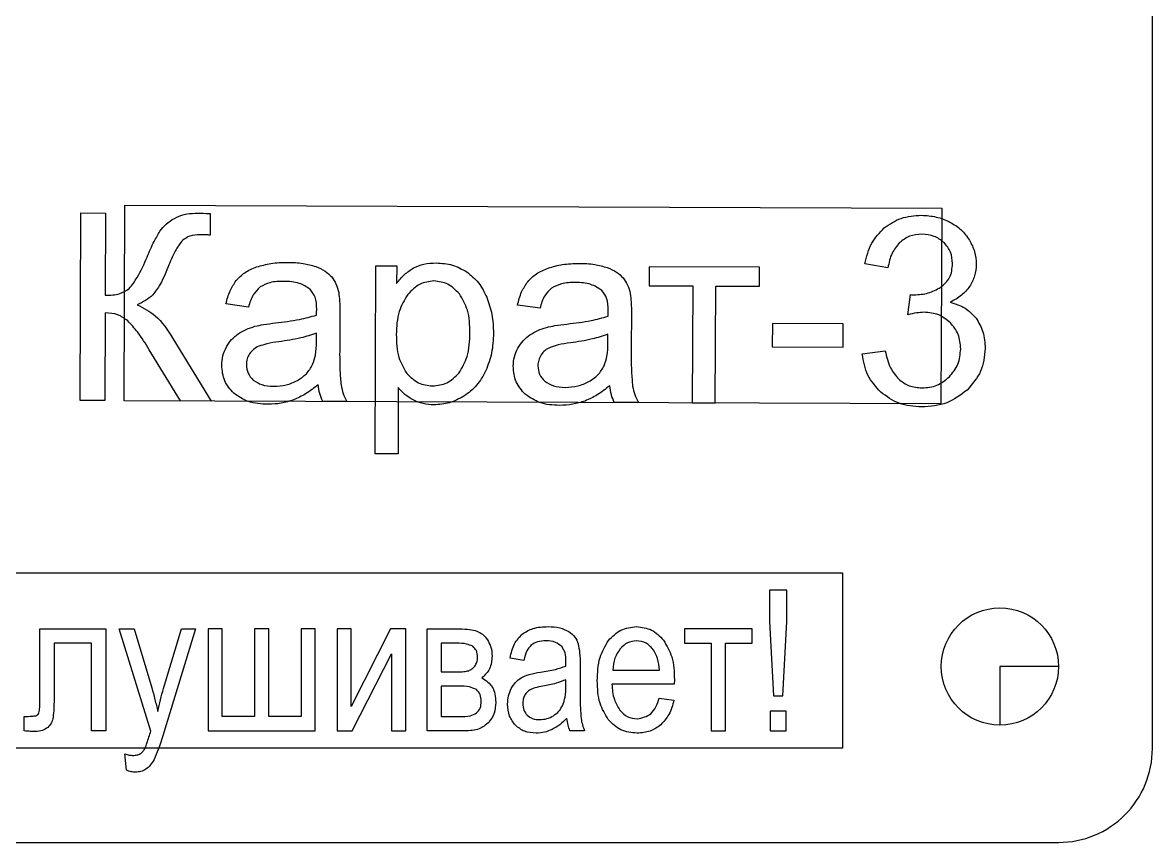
# Model space of a CAD drawing. Header units: millimetres. Extents: x 34 to 177, y 12 to 54.
# Drawn here: x 153.27 to 177.35, y 11.76 to 29.24 of the extents above; entities that cross this region are included whole.
import ezdxf

# ---------------------------------------------------------------- set-up
doc = ezdxf.new("R2010")
doc.units = ezdxf.units.MM
doc.layers.get('0').update_dxf_attribs({"linetype": 'CONTINUOUS'})

msp = doc.modelspace()

# ---------------------------------------------------------------- linework, layer by layer
for p, q in [((154.491, 21.182), (154.506, 25.182)), ((154.506, 25.182), (155.036, 25.18)), ((155.036, 25.18), (155.029, 23.428)), ((157.265, 25.169), (157.263, 24.71)), ((171.714, 24.009), (171.223, 24.099)), ((160.779, 20.048), (160.794, 24.056)), ((160.794, 24.056), (161.242, 24.054)), ((161.242, 24.054), (161.24, 23.678)), ((172.138, 23.009), (172.194, 23.44)), ((158.081, 23.174), (157.601, 23.241)), ((164.297, 23.15), (163.817, 23.218)), ((155.028, 23.052), (155.021, 21.18)), ((160.029, 23.03), (160.027, 22.375)), ((166.245, 23.007), (166.242, 22.352)), ((156.469, 22.506), (157.288, 21.171)), ((159.53, 22.437), (159.531, 22.617)), ((165.746, 22.414), (165.746, 22.594)), ((156.631, 21.174), (155.966, 22.262)), ((171.166, 22.175), (171.658, 22.239)), ((161.276, 21.456), (161.27, 20.046)), ((155.021, 21.18), (154.491, 21.182)), ((157.288, 21.171), (156.631, 21.174)), ((160.178, 21.16), (159.665, 21.162)), ((166.393, 21.137), (165.88, 21.139)), ((161.27, 20.046), (160.779, 20.048)), ((153.635, 16.31), (155.039, 16.31)), ((153.635, 14.878), (153.635, 16.31)), ((155.039, 16.31), (155.039, 14.137)), ((155.999, 14.134), (155.321, 16.31)), ((155.321, 16.31), (155.647, 16.31)), ((155.647, 16.31), (156.019, 15.053)), ((156.271, 15.044), (156.651, 16.31)), ((156.954, 16.31), (156.278, 14.1)), ((156.651, 16.31), (156.954, 16.31)), ((161.89, 16.31), (162.586, 16.31)), ((161.89, 14.137), (161.89, 16.31)), ((154.738, 16.006), (153.936, 16.006)), ((153.936, 16.006), (153.936, 14.923)), ((154.738, 14.137), (154.738, 16.006)), ((162.524, 16.006), (162.191, 16.006)), ((162.191, 16.006), (162.191, 15.396)), ((163.955, 15.641), (163.658, 15.69)), ((164.847, 15.519), (164.849, 15.613)), ((165.152, 15.539), (165.152, 15.048)), ((165.848, 15.433), (166.842, 15.433)), ((175.352, 15.51), (174.102, 15.51)), ((174.102, 15.51), (174.102, 14.26)), ((162.191, 15.396), (162.513, 15.396)), ((164.847, 15.093), (164.847, 15.228)), ((167.162, 15.228), (167.16, 15.13)), ((162.56, 15.093), (162.191, 15.093)), ((162.191, 15.093), (162.191, 14.44)), ((167.16, 15.13), (165.829, 15.13)), ((166.84, 14.837), (167.151, 14.79)), ((153.302, 14.137), (153.302, 14.446)), ((162.191, 14.44), (162.591, 14.44)), ((155.039, 14.137), (154.738, 14.137)), ((162.694, 14.137), (161.89, 14.137)), ((165.248, 14.137), (164.933, 14.137)), ((155.479, 13.3), (155.446, 13.646))]:
    msp.add_line(p, q)
msp.add_lwpolyline([(175.352, 53.76), (36.352, 53.76, 0.414214), (34.352, 51.76), (34.352, 13.759, 0.414214), (36.352, 11.759), (175.352, 11.759, 0.414214), (177.352, 13.759), (177.352, 51.76, 0.414214)], format="xyb", close=True)
for points in [[(172.845, 21.113), (155.428, 21.178), (155.443, 25.35), (172.861, 25.285)], [(168.977, 24.025), (166.622, 24.034), (166.621, 23.627), (167.554, 23.624), (167.544, 21.133), (168.033, 21.131), (168.042, 23.622), (168.975, 23.619)], [(169.251, 22.821), (169.249, 22.327), (170.758, 22.321), (170.76, 22.815)], [(170.743, 13.769), (105.387, 13.769), (105.387, 17.505), (170.743, 17.505)], [(169.186, 16.472), (169.278, 14.882), (169.474, 14.882), (169.56, 16.472), (169.56, 17.137), (169.186, 17.137)], [(157.523, 16.31), (157.222, 16.31), (157.222, 14.137), (159.504, 14.137), (159.504, 16.31), (159.203, 16.31), (159.203, 14.44), (158.514, 14.44), (158.514, 16.31), (158.213, 16.31), (158.213, 14.44), (157.523, 14.44)], [(160.269, 16.31), (159.969, 16.31), (159.969, 14.137), (160.294, 14.137), (161.133, 15.782), (161.133, 14.137), (161.434, 14.137), (161.434, 16.31), (161.108, 16.31), (160.269, 14.657)], [(168.821, 16.31), (167.374, 16.31), (167.374, 16.006), (167.947, 16.006), (167.947, 14.137), (168.248, 14.137), (168.248, 16.006), (168.821, 16.006)], [(169.202, 14.557), (169.202, 14.137), (169.546, 14.137), (169.546, 14.557)]]:
    msp.add_lwpolyline(points, close=True)
msp.add_circle((174.102, 15.51), 1.25)
for points, knots in [([(156.195, 24.795), (156.236, 24.847), (156.322, 24.957), (156.441, 25.029), (156.503, 25.066)], [0, 0, 0, 0, 0.01984435, 0.04137013, 0.04137013, 0.04137013, 0.04137013]), ([(156.503, 25.066), (156.572, 25.098), (156.711, 25.163), (156.865, 25.171), (156.943, 25.175)], [0, 0, 0, 0, 0.02252174, 0.04567486, 0.04567486, 0.04567486, 0.04567486]), ([(156.943, 25.175), (157.021, 25.176), (157.128, 25.176), (157.235, 25.17), (157.265, 25.169)], [0, 0, 0, 0, 0.02332919, 0.0322063, 0.0322063, 0.0322063, 0.0322063]), ([(171.635, 24.862), (171.751, 24.941), (171.99, 25.104), (172.28, 25.122), (172.43, 25.131)], [0, 0, 0, 0, 0.04119547, 0.08530877, 0.08530877, 0.08530877, 0.08530877]), ([(172.43, 25.131), (172.536, 25.125), (172.746, 25.113), (172.938, 25.03), (173.032, 24.988)], [0, 0, 0, 0, 0.03164183, 0.06236015, 0.06236015, 0.06236015, 0.06236015]), ([(171.223, 24.099), (171.26, 24.251), (171.331, 24.542), (171.537, 24.759), (171.635, 24.862)], [0, 0, 0, 0, 0.04623715, 0.08814095, 0.08814095, 0.08814095, 0.08814095]), ([(173.032, 24.988), (173.118, 24.938), (173.285, 24.839), (173.398, 24.681), (173.452, 24.603)], [0, 0, 0, 0, 0.02944902, 0.05755937, 0.05755937, 0.05755937, 0.05755937]), ([(155.919, 24.241), (155.967, 24.353), (156.049, 24.544), (156.153, 24.722), (156.195, 24.795)], [0, 0, 0, 0, 0.03680196, 0.06197854, 0.06197854, 0.06197854, 0.06197854]), ([(156.673, 24.595), (156.626, 24.533), (156.505, 24.373), (156.43, 24.186), (156.385, 24.072)], [0, 0, 0, 0, 0.02346492, 0.05993964, 0.05993964, 0.05993964, 0.05993964]), ([(157.05, 24.717), (156.974, 24.714), (156.836, 24.71), (156.724, 24.631), (156.673, 24.595)], [0, 0, 0, 0, 0.02231309, 0.04038744, 0.04038744, 0.04038744, 0.04038744]), ([(157.157, 24.713), (157.133, 24.714), (157.098, 24.716), (157.062, 24.716), (157.05, 24.717)], [0, 0, 0, 0, 0.00702891, 0.01064484, 0.01064484, 0.01064484, 0.01064484]), ([(157.263, 24.71), (157.25, 24.711), (157.214, 24.711), (157.179, 24.713), (157.157, 24.713)], [0, 0, 0, 0, 0.00402514, 0.01064493, 0.01064493, 0.01064493, 0.01064493]), ([(172.439, 24.727), (172.349, 24.721), (172.171, 24.708), (172.03, 24.601), (171.961, 24.549)], [0, 0, 0, 0, 0.02664502, 0.05202429, 0.05202429, 0.05202429, 0.05202429]), ([(172.911, 24.548), (172.844, 24.6), (172.705, 24.708), (172.53, 24.72), (172.439, 24.727)], [0, 0, 0, 0, 0.02480869, 0.05144227, 0.05144227, 0.05144227, 0.05144227]), ([(173.452, 24.603), (173.495, 24.521), (173.578, 24.359), (173.591, 24.177), (173.597, 24.087)], [0, 0, 0, 0, 0.02732336, 0.05410795, 0.05410795, 0.05410795, 0.05410795]), ([(171.961, 24.549), (171.902, 24.477), (171.773, 24.319), (171.735, 24.119), (171.714, 24.009)], [0, 0, 0, 0, 0.02743815, 0.06017634, 0.06017634, 0.06017634, 0.06017634]), ([(173.092, 24.1), (173.085, 24.186), (173.072, 24.354), (172.964, 24.484), (172.911, 24.548)], [0, 0, 0, 0, 0.02511242, 0.04940584, 0.04940584, 0.04940584, 0.04940584]), ([(155.54, 23.567), (155.599, 23.645), (155.755, 23.852), (155.856, 24.091), (155.919, 24.241)], [0, 0, 0, 0, 0.02920962, 0.07756844, 0.07756844, 0.07756844, 0.07756844]), ([(158.254, 24.029), (158.355, 24.058), (158.57, 24.12), (158.794, 24.126), (158.912, 24.128)], [0, 0, 0, 0, 0.03157433, 0.06679694, 0.06679694, 0.06679694, 0.06679694]), ([(158.912, 24.128), (159.025, 24.126), (159.23, 24.122), (159.426, 24.065), (159.514, 24.039)], [0, 0, 0, 0, 0.03369968, 0.06116305, 0.06116305, 0.06116305, 0.06116305]), ([(161.599, 24.008), (161.671, 24.04), (161.825, 24.107), (161.993, 24.113), (162.082, 24.116)], [0, 0, 0, 0, 0.02353998, 0.04994681, 0.04994681, 0.04994681, 0.04994681]), ([(162.082, 24.116), (162.201, 24.109), (162.434, 24.094), (162.637, 23.979), (162.736, 23.923)], [0, 0, 0, 0, 0.03524982, 0.06900001, 0.06900001, 0.06900001, 0.06900001]), ([(164.469, 24.005), (164.571, 24.035), (164.786, 24.097), (165.009, 24.102), (165.127, 24.105)], [0, 0, 0, 0, 0.03157424, 0.06679691, 0.06679691, 0.06679691, 0.06679691]), ([(165.127, 24.105), (165.24, 24.103), (165.445, 24.099), (165.642, 24.041), (165.73, 24.016)], [0, 0, 0, 0, 0.03369959, 0.06116301, 0.06116301, 0.06116301, 0.06116301]), ([(172.839, 23.596), (172.912, 23.66), (173.065, 23.792), (173.083, 23.995), (173.092, 24.1)], [0, 0, 0, 0, 0.02805871, 0.05838763, 0.05838763, 0.05838763, 0.05838763]), ([(173.597, 24.087), (173.591, 24.003), (173.579, 23.835), (173.496, 23.688), (173.456, 23.615)], [0, 0, 0, 0, 0.02500445, 0.04975451, 0.04975451, 0.04975451, 0.04975451]), ([(156.385, 24.072), (156.33, 23.931), (156.241, 23.703), (156.096, 23.507), (156.041, 23.434)], [0, 0, 0, 0, 0.04536903, 0.07277507, 0.07277507, 0.07277507, 0.07277507]), ([(157.819, 23.738), (157.877, 23.798), (158.001, 23.926), (158.166, 23.993), (158.254, 24.029)], [0, 0, 0, 0, 0.02486512, 0.05280848, 0.05280848, 0.05280848, 0.05280848]), ([(159.514, 24.039), (159.584, 24.01), (159.712, 23.958), (159.81, 23.861), (159.855, 23.818)], [0, 0, 0, 0, 0.0224072, 0.04090423, 0.04090423, 0.04090423, 0.04090423]), ([(161.24, 23.678), (161.293, 23.746), (161.395, 23.875), (161.533, 23.965), (161.599, 24.008)], [0, 0, 0, 0, 0.0256485, 0.04905408, 0.04905408, 0.04905408, 0.04905408]), ([(162.736, 23.923), (162.825, 23.851), (163.008, 23.703), (163.11, 23.491), (163.163, 23.383)], [0, 0, 0, 0, 0.03391016, 0.0696113, 0.0696113, 0.0696113, 0.0696113]), ([(164.034, 23.715), (164.093, 23.775), (164.216, 23.903), (164.382, 23.97), (164.469, 24.005)], [0, 0, 0, 0, 0.02486517, 0.05280856, 0.05280856, 0.05280856, 0.05280856]), ([(165.73, 24.016), (165.8, 23.987), (165.927, 23.934), (166.026, 23.838), (166.07, 23.795)], [0, 0, 0, 0, 0.02240707, 0.04090416, 0.04090416, 0.04090416, 0.04090416]), ([(157.601, 23.241), (157.625, 23.336), (157.67, 23.514), (157.771, 23.667), (157.819, 23.738)], [0, 0, 0, 0, 0.02918052, 0.05461973, 0.05461973, 0.05461973, 0.05461973]), ([(158.839, 23.722), (158.737, 23.721), (158.556, 23.719), (158.396, 23.638), (158.327, 23.603)], [0, 0, 0, 0, 0.03026855, 0.05319806, 0.05319806, 0.05319806, 0.05319806]), ([(159.398, 23.554), (159.322, 23.602), (159.153, 23.711), (158.951, 23.718), (158.839, 23.722)], [0, 0, 0, 0, 0.02651874, 0.05932124, 0.05932124, 0.05932124, 0.05932124]), ([(159.855, 23.818), (159.888, 23.769), (159.959, 23.667), (159.99, 23.546), (160.006, 23.483)], [0, 0, 0, 0, 0.01761373, 0.03701717, 0.03701717, 0.03701717, 0.03701717]), ([(162.034, 23.732), (161.931, 23.718), (161.711, 23.687), (161.559, 23.526), (161.478, 23.441)], [0, 0, 0, 0, 0.03046592, 0.06448945, 0.06448945, 0.06448945, 0.06448945]), ([(162.578, 23.454), (162.5, 23.535), (162.351, 23.691), (162.137, 23.719), (162.034, 23.732)], [0, 0, 0, 0, 0.03243744, 0.06266678, 0.06266678, 0.06266678, 0.06266678]), ([(163.817, 23.218), (163.841, 23.313), (163.885, 23.491), (163.987, 23.644), (164.034, 23.715)], [0, 0, 0, 0, 0.02918053, 0.05461971, 0.05461971, 0.05461971, 0.05461971]), ([(165.055, 23.699), (164.952, 23.698), (164.772, 23.695), (164.612, 23.614), (164.543, 23.579)], [0, 0, 0, 0, 0.03026855, 0.05319806, 0.05319806, 0.05319806, 0.05319806]), ([(165.613, 23.53), (165.538, 23.579), (165.369, 23.688), (165.167, 23.695), (165.055, 23.699)], [0, 0, 0, 0, 0.02651882, 0.05932126, 0.05932126, 0.05932126, 0.05932126]), ([(166.07, 23.795), (166.104, 23.746), (166.175, 23.644), (166.206, 23.523), (166.222, 23.46)], [0, 0, 0, 0, 0.01761376, 0.03701718, 0.03701718, 0.03701718, 0.03701718]), ([(173.456, 23.615), (173.402, 23.548), (173.288, 23.405), (173.127, 23.322), (173.042, 23.279)], [0, 0, 0, 0, 0.02574151, 0.05385455, 0.05385455, 0.05385455, 0.05385455]), ([(155.029, 23.428), (155.135, 23.429), (155.319, 23.43), (155.474, 23.526), (155.54, 23.567)], [0, 0, 0, 0, 0.03109945, 0.05381496, 0.05381496, 0.05381496, 0.05381496]), ([(156.041, 23.434), (155.992, 23.392), (155.891, 23.306), (155.77, 23.251), (155.708, 23.224)], [0, 0, 0, 0, 0.01936886, 0.03961052, 0.03961052, 0.03961052, 0.03961052]), ([(158.327, 23.603), (158.274, 23.55), (158.155, 23.429), (158.108, 23.265), (158.081, 23.174)], [0, 0, 0, 0, 0.02211111, 0.0501389, 0.0501389, 0.0501389, 0.0501389]), ([(159.536, 23.13), (159.534, 23.219), (159.531, 23.375), (159.438, 23.5), (159.398, 23.554)], [0, 0, 0, 0, 0.02581529, 0.04551852, 0.04551852, 0.04551852, 0.04551852]), ([(160.006, 23.483), (160.013, 23.424), (160.031, 23.274), (160.03, 23.123), (160.029, 23.03)], [0, 0, 0, 0, 0.01769503, 0.04539624, 0.04539624, 0.04539624, 0.04539624]), ([(161.478, 23.441), (161.407, 23.324), (161.25, 23.064), (161.239, 22.758), (161.233, 22.589)], [0, 0, 0, 0, 0.04028291, 0.08993504, 0.08993504, 0.08993504, 0.08993504]), ([(162.802, 22.624), (162.799, 22.79), (162.793, 23.087), (162.643, 23.342), (162.578, 23.454)], [0, 0, 0, 0, 0.04876488, 0.08727861, 0.08727861, 0.08727861, 0.08727861]), ([(163.163, 23.383), (163.204, 23.262), (163.29, 23.015), (163.3, 22.753), (163.304, 22.619)], [0, 0, 0, 0, 0.03803873, 0.07800478, 0.07800478, 0.07800478, 0.07800478]), ([(164.543, 23.579), (164.49, 23.526), (164.37, 23.406), (164.323, 23.242), (164.297, 23.15)], [0, 0, 0, 0, 0.02211109, 0.05013892, 0.05013892, 0.05013892, 0.05013892]), ([(165.751, 23.107), (165.749, 23.196), (165.747, 23.352), (165.654, 23.476), (165.613, 23.53)], [0, 0, 0, 0, 0.02581528, 0.04551849, 0.04551849, 0.04551849, 0.04551849]), ([(166.222, 23.46), (166.229, 23.401), (166.246, 23.251), (166.245, 23.099), (166.245, 23.007)], [0, 0, 0, 0, 0.01769504, 0.04539625, 0.04539625, 0.04539625, 0.04539625]), ([(172.194, 23.44), (172.209, 23.438), (172.235, 23.436), (172.262, 23.435), (172.273, 23.434)], [0, 0, 0, 0, 0.004452604, 0.007934163, 0.007934163, 0.007934163, 0.007934163]), ([(172.273, 23.434), (172.375, 23.44), (172.575, 23.453), (172.752, 23.549), (172.839, 23.596)], [0, 0, 0, 0, 0.03008865, 0.05945044, 0.05945044, 0.05945044, 0.05945044]), ([(155.708, 23.224), (155.843, 23.154), (156.164, 22.99), (156.357, 22.683), (156.469, 22.506)], [0, 0, 0, 0, 0.044922, 0.1063287, 0.1063287, 0.1063287, 0.1063287]), ([(159.532, 23.002), (159.533, 23.029), (159.535, 23.072), (159.535, 23.115), (159.536, 23.13)], [0, 0, 0, 0, 0.00825629, 0.01282704, 0.01282704, 0.01282704, 0.01282704]), ([(173.042, 23.279), (173.153, 23.245), (173.367, 23.18), (173.519, 23.016), (173.592, 22.937)], [0, 0, 0, 0, 0.03393434, 0.06578311, 0.06578311, 0.06578311, 0.06578311]), ([(155.507, 22.882), (155.439, 22.931), (155.296, 23.034), (155.12, 23.046), (155.028, 23.052)], [0, 0, 0, 0, 0.02472508, 0.05179159, 0.05179159, 0.05179159, 0.05179159]), ([(158.656, 22.836), (158.829, 22.856), (159.125, 22.891), (159.413, 22.969), (159.532, 23.002)], [0, 0, 0, 0, 0.05221936, 0.08931138, 0.08931138, 0.08931138, 0.08931138]), ([(164.871, 22.813), (165.045, 22.833), (165.341, 22.868), (165.628, 22.946), (165.748, 22.979)], [0, 0, 0, 0, 0.05221942, 0.08931146, 0.08931146, 0.08931146, 0.08931146]), ([(165.748, 22.979), (165.749, 23.006), (165.75, 23.049), (165.751, 23.092), (165.751, 23.107)], [0, 0, 0, 0, 0.00825629, 0.01282704, 0.01282704, 0.01282704, 0.01282704]), ([(172.485, 23.063), (172.433, 23.06), (172.315, 23.053), (172.201, 23.025), (172.138, 23.009)], [0, 0, 0, 0, 0.01568017, 0.03514668, 0.03514668, 0.03514668, 0.03514668]), ([(173.046, 22.841), (172.966, 22.905), (172.803, 23.037), (172.593, 23.054), (172.485, 23.063)], [0, 0, 0, 0, 0.03002502, 0.06161103, 0.06161103, 0.06161103, 0.06161103]), ([(173.592, 22.937), (173.649, 22.843), (173.769, 22.644), (173.78, 22.412), (173.786, 22.291)], [0, 0, 0, 0, 0.03255015, 0.068393, 0.068393, 0.068393, 0.068393]), ([(155.966, 22.262), (155.887, 22.393), (155.753, 22.613), (155.579, 22.804), (155.507, 22.882)], [0, 0, 0, 0, 0.04562277, 0.07726463, 0.07726463, 0.07726463, 0.07726463]), ([(157.865, 22.604), (157.92, 22.638), (158.031, 22.705), (158.156, 22.744), (158.219, 22.764)], [0, 0, 0, 0, 0.01911777, 0.03895861, 0.03895861, 0.03895861, 0.03895861]), ([(158.219, 22.764), (158.279, 22.777), (158.424, 22.808), (158.57, 22.826), (158.656, 22.836)], [0, 0, 0, 0, 0.01852841, 0.04429489, 0.04429489, 0.04429489, 0.04429489]), ([(164.081, 22.581), (164.135, 22.614), (164.247, 22.682), (164.371, 22.721), (164.435, 22.741)], [0, 0, 0, 0, 0.01911777, 0.03895858, 0.03895858, 0.03895858, 0.03895858]), ([(164.435, 22.741), (164.495, 22.754), (164.639, 22.785), (164.786, 22.803), (164.871, 22.813)], [0, 0, 0, 0, 0.01852841, 0.04429492, 0.04429492, 0.04429492, 0.04429492]), ([(173.265, 22.282), (173.257, 22.389), (173.242, 22.598), (173.11, 22.761), (173.046, 22.841)], [0, 0, 0, 0, 0.03135695, 0.06129599, 0.06129599, 0.06129599, 0.06129599]), ([(157.61, 22.323), (157.645, 22.378), (157.713, 22.487), (157.815, 22.566), (157.865, 22.604)], [0, 0, 0, 0, 0.01940796, 0.03823843, 0.03823843, 0.03823843, 0.03823843]), ([(158.728, 22.435), (158.641, 22.423), (158.495, 22.402), (158.356, 22.356), (158.299, 22.338)], [0, 0, 0, 0, 0.0262655, 0.04402404, 0.04402404, 0.04402404, 0.04402404]), ([(159.531, 22.617), (159.42, 22.581), (159.158, 22.496), (158.885, 22.457), (158.728, 22.435)], [0, 0, 0, 0, 0.03491561, 0.08246792, 0.08246792, 0.08246792, 0.08246792]), ([(159.449, 21.946), (159.472, 22.014), (159.527, 22.173), (159.529, 22.341), (159.53, 22.437)], [0, 0, 0, 0, 0.02143805, 0.05001954, 0.05001954, 0.05001954, 0.05001954]), ([(161.233, 22.589), (161.236, 22.422), (161.242, 22.126), (161.391, 21.872), (161.457, 21.761)], [0, 0, 0, 0, 0.04896418, 0.08700477, 0.08700477, 0.08700477, 0.08700477]), ([(162.566, 21.767), (162.634, 21.881), (162.79, 22.144), (162.798, 22.451), (162.802, 22.624)], [0, 0, 0, 0, 0.03939835, 0.09024554, 0.09024554, 0.09024554, 0.09024554]), ([(163.304, 22.619), (163.298, 22.477), (163.286, 22.202), (163.189, 21.944), (163.142, 21.819)], [0, 0, 0, 0, 0.04244581, 0.08211911, 0.08211911, 0.08211911, 0.08211911]), ([(163.826, 22.3), (163.86, 22.355), (163.929, 22.464), (164.03, 22.542), (164.081, 22.581)], [0, 0, 0, 0, 0.01940793, 0.03823842, 0.03823842, 0.03823842, 0.03823842]), ([(164.944, 22.411), (164.857, 22.399), (164.711, 22.379), (164.571, 22.333), (164.515, 22.315)], [0, 0, 0, 0, 0.0262655, 0.04402398, 0.04402398, 0.04402398, 0.04402398]), ([(165.746, 22.594), (165.636, 22.558), (165.374, 22.473), (165.101, 22.434), (164.944, 22.411)], [0, 0, 0, 0, 0.03491572, 0.08246798, 0.08246798, 0.08246798, 0.08246798]), ([(165.665, 21.923), (165.688, 21.991), (165.742, 22.15), (165.744, 22.318), (165.746, 22.414)], [0, 0, 0, 0, 0.02143808, 0.05001957, 0.05001957, 0.05001957, 0.05001957]), ([(157.512, 21.934), (157.516, 22.003), (157.524, 22.139), (157.582, 22.262), (157.61, 22.323)], [0, 0, 0, 0, 0.020505, 0.04039867, 0.04039867, 0.04039867, 0.04039867]), ([(158.105, 22.179), (158.085, 22.143), (158.045, 22.071), (158.039, 21.988), (158.036, 21.946)], [0, 0, 0, 0, 0.01220821, 0.02457062, 0.02457062, 0.02457062, 0.02457062]), ([(158.299, 22.338), (158.26, 22.318), (158.183, 22.28), (158.131, 22.212), (158.105, 22.179)], [0, 0, 0, 0, 0.01299115, 0.02538285, 0.02538285, 0.02538285, 0.02538285]), ([(160.027, 22.375), (160.025, 22.189), (160.022, 21.899), (160.046, 21.611), (160.055, 21.509)], [0, 0, 0, 0, 0.0559059, 0.08672577, 0.08672577, 0.08672577, 0.08672577]), ([(163.727, 21.911), (163.731, 21.98), (163.739, 22.116), (163.797, 22.239), (163.826, 22.3)], [0, 0, 0, 0, 0.02050501, 0.04039866, 0.04039866, 0.04039866, 0.04039866]), ([(164.515, 22.315), (164.476, 22.295), (164.399, 22.257), (164.346, 22.189), (164.32, 22.156)], [0, 0, 0, 0, 0.01299117, 0.02538288, 0.02538288, 0.02538288, 0.02538288]), ([(166.242, 22.352), (166.24, 22.165), (166.237, 21.876), (166.262, 21.588), (166.27, 21.486)], [0, 0, 0, 0, 0.0559059, 0.08672577, 0.08672577, 0.08672577, 0.08672577]), ([(171.56, 21.361), (171.457, 21.475), (171.247, 21.708), (171.194, 22.017), (171.166, 22.175)], [0, 0, 0, 0, 0.04520535, 0.09216025, 0.09216025, 0.09216025, 0.09216025]), ([(171.658, 22.239), (171.686, 22.114), (171.735, 21.891), (171.88, 21.714), (171.943, 21.636)], [0, 0, 0, 0, 0.0376877, 0.0675109, 0.0675109, 0.0675109, 0.0675109]), ([(173.024, 21.688), (173.094, 21.773), (173.236, 21.946), (173.255, 22.169), (173.265, 22.282)], [0, 0, 0, 0, 0.03229446, 0.06544197, 0.06544197, 0.06544197, 0.06544197]), ([(173.786, 22.291), (173.77, 22.123), (173.736, 21.786), (173.513, 21.532), (173.401, 21.404)], [0, 0, 0, 0, 0.04933019, 0.09887061, 0.09887061, 0.09887061, 0.09887061]), ([(157.766, 21.337), (157.692, 21.421), (157.541, 21.592), (157.522, 21.819), (157.512, 21.934)], [0, 0, 0, 0, 0.03280136, 0.06646674, 0.06646674, 0.06646674, 0.06646674]), ([(158.036, 21.946), (158.042, 21.883), (158.054, 21.757), (158.14, 21.665), (158.183, 21.618)], [0, 0, 0, 0, 0.0183879, 0.03686694, 0.03686694, 0.03686694, 0.03686694]), ([(159.123, 21.608), (159.192, 21.652), (159.327, 21.739), (159.409, 21.878), (159.449, 21.946)], [0, 0, 0, 0, 0.02415554, 0.04757066, 0.04757066, 0.04757066, 0.04757066]), ([(164.32, 22.156), (164.3, 22.12), (164.26, 22.047), (164.254, 21.964), (164.251, 21.923)], [0, 0, 0, 0, 0.01220822, 0.02457063, 0.02457063, 0.02457063, 0.02457063]), ([(164.251, 21.923), (164.257, 21.86), (164.269, 21.734), (164.356, 21.641), (164.399, 21.595)], [0, 0, 0, 0, 0.01838789, 0.03686696, 0.03686696, 0.03686696, 0.03686696]), ([(165.339, 21.584), (165.407, 21.629), (165.543, 21.716), (165.624, 21.855), (165.665, 21.923)], [0, 0, 0, 0, 0.02415554, 0.04757063, 0.04757063, 0.04757063, 0.04757063]), ([(161.457, 21.761), (161.535, 21.683), (161.686, 21.53), (161.9, 21.505), (162.004, 21.492)], [0, 0, 0, 0, 0.03207637, 0.06262573, 0.06262573, 0.06262573, 0.06262573]), ([(162.004, 21.492), (162.111, 21.504), (162.33, 21.53), (162.486, 21.686), (162.566, 21.767)], [0, 0, 0, 0, 0.03116763, 0.06419785, 0.06419785, 0.06419785, 0.06419785]), ([(163.142, 21.819), (163.083, 21.708), (162.969, 21.492), (162.772, 21.346), (162.676, 21.275)], [0, 0, 0, 0, 0.03704216, 0.07244519, 0.07244519, 0.07244519, 0.07244519]), ([(163.982, 21.314), (163.907, 21.398), (163.756, 21.569), (163.737, 21.796), (163.727, 21.911)], [0, 0, 0, 0, 0.03280135, 0.06646672, 0.06646672, 0.06646672, 0.06646672]), ([(172.438, 21.45), (172.549, 21.459), (172.769, 21.478), (172.939, 21.618), (173.024, 21.688)], [0, 0, 0, 0, 0.03251673, 0.06461338, 0.06461338, 0.06461338, 0.06461338]), ([(158.183, 21.618), (158.243, 21.58), (158.374, 21.495), (158.531, 21.489), (158.618, 21.486)], [0, 0, 0, 0, 0.02078288, 0.04619931, 0.04619931, 0.04619931, 0.04619931]), ([(158.618, 21.486), (158.709, 21.49), (158.885, 21.498), (159.046, 21.572), (159.123, 21.608)], [0, 0, 0, 0, 0.02698674, 0.05242208, 0.05242208, 0.05242208, 0.05242208]), ([(159.568, 21.52), (159.481, 21.45), (159.319, 21.32), (159.129, 21.234), (159.041, 21.195)], [0, 0, 0, 0, 0.03328874, 0.06211673, 0.06211673, 0.06211673, 0.06211673]), ([(159.665, 21.162), (159.641, 21.217), (159.593, 21.332), (159.576, 21.455), (159.568, 21.52)], [0, 0, 0, 0, 0.01772389, 0.03721716, 0.03721716, 0.03721716, 0.03721716]), ([(160.055, 21.509), (160.068, 21.449), (160.094, 21.327), (160.149, 21.216), (160.178, 21.16)], [0, 0, 0, 0, 0.01837353, 0.03707087, 0.03707087, 0.03707087, 0.03707087]), ([(161.595, 21.193), (161.534, 21.23), (161.413, 21.301), (161.321, 21.405), (161.276, 21.456)], [0, 0, 0, 0, 0.02129335, 0.04162424, 0.04162424, 0.04162424, 0.04162424]), ([(164.399, 21.595), (164.458, 21.557), (164.59, 21.471), (164.747, 21.465), (164.834, 21.462)], [0, 0, 0, 0, 0.02078295, 0.04619927, 0.04619927, 0.04619927, 0.04619927]), ([(164.834, 21.462), (164.924, 21.466), (165.101, 21.475), (165.261, 21.549), (165.339, 21.584)], [0, 0, 0, 0, 0.02698674, 0.05242208, 0.05242208, 0.05242208, 0.05242208]), ([(165.783, 21.497), (165.696, 21.427), (165.534, 21.297), (165.345, 21.211), (165.257, 21.171)], [0, 0, 0, 0, 0.03328864, 0.06211668, 0.06211668, 0.06211668, 0.06211668]), ([(165.88, 21.139), (165.857, 21.194), (165.808, 21.309), (165.792, 21.432), (165.783, 21.497)], [0, 0, 0, 0, 0.01772392, 0.0372172, 0.0372172, 0.0372172, 0.0372172]), ([(166.27, 21.486), (166.283, 21.425), (166.309, 21.304), (166.365, 21.193), (166.393, 21.137)], [0, 0, 0, 0, 0.01837352, 0.03707086, 0.03707086, 0.03707086, 0.03707086]), ([(171.943, 21.636), (172.015, 21.582), (172.162, 21.472), (172.345, 21.458), (172.438, 21.45)], [0, 0, 0, 0, 0.02643936, 0.05380771, 0.05380771, 0.05380771, 0.05380771]), ([(158.499, 21.101), (158.354, 21.108), (158.087, 21.119), (157.867, 21.269), (157.766, 21.337)], [0, 0, 0, 0, 0.04262461, 0.07837237, 0.07837237, 0.07837237, 0.07837237]), ([(162.676, 21.275), (162.574, 21.22), (162.374, 21.112), (162.147, 21.096), (162.035, 21.088)], [0, 0, 0, 0, 0.03429538, 0.0674127, 0.0674127, 0.0674127, 0.0674127]), ([(164.715, 21.078), (164.569, 21.084), (164.302, 21.096), (164.082, 21.246), (163.982, 21.314)], [0, 0, 0, 0, 0.0426247, 0.07837243, 0.07837243, 0.07837243, 0.07837243]), ([(172.434, 21.044), (172.268, 21.056), (171.946, 21.079), (171.686, 21.269), (171.56, 21.361)], [0, 0, 0, 0, 0.04882664, 0.09459664, 0.09459664, 0.09459664, 0.09459664]), ([(173.401, 21.404), (173.262, 21.299), (172.977, 21.081), (172.618, 21.056), (172.434, 21.044)], [0, 0, 0, 0, 0.0511531, 0.1052672, 0.1052672, 0.1052672, 0.1052672]), ([(159.041, 21.195), (158.955, 21.167), (158.778, 21.111), (158.593, 21.105), (158.499, 21.101)], [0, 0, 0, 0, 0.0271224, 0.05522536, 0.05522536, 0.05522536, 0.05522536]), ([(162.035, 21.088), (161.957, 21.092), (161.803, 21.1), (161.663, 21.163), (161.595, 21.193)], [0, 0, 0, 0, 0.02343846, 0.04561724, 0.04561724, 0.04561724, 0.04561724]), ([(165.257, 21.171), (165.17, 21.144), (164.994, 21.088), (164.809, 21.081), (164.715, 21.078)], [0, 0, 0, 0, 0.02712243, 0.05522533, 0.05522533, 0.05522533, 0.05522533]), ([(162.586, 16.31), (162.656, 16.31), (162.779, 16.309), (162.898, 16.279), (162.949, 16.265)], [0, 0, 0, 0, 0.02097958, 0.03671924, 0.03671924, 0.03671924, 0.03671924]), ([(162.949, 16.265), (162.991, 16.245), (163.081, 16.201), (163.142, 16.122), (163.174, 16.08)], [0, 0, 0, 0, 0.01376431, 0.02949968, 0.02949968, 0.02949968, 0.02949968]), ([(163.658, 15.69), (163.681, 15.796), (163.723, 15.989), (163.855, 16.134), (163.915, 16.2)], [0, 0, 0, 0, 0.03172037, 0.05795344, 0.05795344, 0.05795344, 0.05795344]), ([(163.915, 16.2), (163.991, 16.246), (164.161, 16.349), (164.36, 16.356), (164.469, 16.36)], [0, 0, 0, 0, 0.02638073, 0.05847676, 0.05847676, 0.05847676, 0.05847676]), ([(164.469, 16.36), (164.554, 16.357), (164.708, 16.353), (164.846, 16.285), (164.909, 16.254)], [0, 0, 0, 0, 0.02515514, 0.04571523, 0.04571523, 0.04571523, 0.04571523]), ([(164.909, 16.254), (164.957, 16.218), (165.048, 16.15), (165.09, 16.044), (165.11, 15.993)], [0, 0, 0, 0, 0.01756678, 0.0335482, 0.0335482, 0.0335482, 0.0335482]), ([(165.755, 16.064), (165.838, 16.15), (166.002, 16.32), (166.237, 16.347), (166.353, 16.36)], [0, 0, 0, 0, 0.03477251, 0.06866299, 0.06866299, 0.06866299, 0.06866299]), ([(166.353, 16.36), (166.465, 16.346), (166.692, 16.32), (166.85, 16.154), (166.93, 16.069)], [0, 0, 0, 0, 0.03254002, 0.06645771, 0.06645771, 0.06645771, 0.06645771]), ([(162.864, 15.94), (162.819, 15.959), (162.711, 16.005), (162.593, 16.005), (162.524, 16.006)], [0, 0, 0, 0, 0.01441065, 0.03491335, 0.03491335, 0.03491335, 0.03491335]), ([(162.965, 15.703), (162.962, 15.754), (162.959, 15.847), (162.893, 15.911), (162.864, 15.94)], [0, 0, 0, 0, 0.01474715, 0.02667237, 0.02667237, 0.02667237, 0.02667237]), ([(163.174, 16.08), (163.203, 16.029), (163.264, 15.922), (163.27, 15.798), (163.274, 15.733)], [0, 0, 0, 0, 0.01735763, 0.03652469, 0.03652469, 0.03652469, 0.03652469]), ([(164.108, 15.969), (164.075, 15.929), (163.996, 15.833), (163.97, 15.712), (163.955, 15.641)], [0, 0, 0, 0, 0.01549234, 0.03667913, 0.03667913, 0.03667913, 0.03667913]), ([(164.424, 16.057), (164.361, 16.055), (164.248, 16.052), (164.151, 15.995), (164.108, 15.969)], [0, 0, 0, 0, 0.01854605, 0.03319221, 0.03319221, 0.03319221, 0.03319221]), ([(164.769, 15.926), (164.724, 15.964), (164.625, 16.047), (164.494, 16.053), (164.424, 16.057)], [0, 0, 0, 0, 0.0173269, 0.03789952, 0.03789952, 0.03789952, 0.03789952]), ([(164.849, 15.613), (164.849, 15.678), (164.848, 15.789), (164.793, 15.886), (164.769, 15.926)], [0, 0, 0, 0, 0.0190848, 0.03279064, 0.03279064, 0.03279064, 0.03279064]), ([(165.11, 15.993), (165.122, 15.93), (165.151, 15.78), (165.152, 15.627), (165.152, 15.539)], [0, 0, 0, 0, 0.01939047, 0.04570747, 0.04570747, 0.04570747, 0.04570747]), ([(165.518, 15.205), (165.523, 15.375), (165.532, 15.682), (165.686, 15.946), (165.755, 16.064)], [0, 0, 0, 0, 0.04995, 0.09029921, 0.09029921, 0.09029921, 0.09029921]), ([(166.351, 16.057), (166.286, 16.049), (166.151, 16.033), (166.055, 15.937), (166.005, 15.888)], [0, 0, 0, 0, 0.01924355, 0.03949751, 0.03949751, 0.03949751, 0.03949751]), ([(166.722, 15.854), (166.671, 15.913), (166.573, 16.028), (166.424, 16.047), (166.351, 16.057)], [0, 0, 0, 0, 0.02244823, 0.04357962, 0.04357962, 0.04357962, 0.04357962]), ([(166.93, 16.069), (166.998, 15.953), (167.148, 15.694), (167.157, 15.394), (167.162, 15.228)], [0, 0, 0, 0, 0.03956037, 0.08845384, 0.08845384, 0.08845384, 0.08845384]), ([(162.907, 15.52), (162.924, 15.546), (162.959, 15.603), (162.963, 15.668), (162.965, 15.703)], [0, 0, 0, 0, 0.0093536, 0.01945683, 0.01945683, 0.01945683, 0.01945683]), ([(163.274, 15.733), (163.267, 15.638), (163.253, 15.455), (163.122, 15.329), (163.059, 15.269)], [0, 0, 0, 0, 0.02768867, 0.05279165, 0.05279165, 0.05279165, 0.05279165]), ([(166.005, 15.888), (165.963, 15.824), (165.872, 15.686), (165.856, 15.521), (165.848, 15.433)], [0, 0, 0, 0, 0.02272143, 0.04884724, 0.04884724, 0.04884724, 0.04884724]), ([(166.842, 15.433), (166.835, 15.517), (166.822, 15.665), (166.752, 15.797), (166.722, 15.854)], [0, 0, 0, 0, 0.02498779, 0.04424023, 0.04424023, 0.04424023, 0.04424023]), ([(162.513, 15.396), (162.568, 15.395), (162.657, 15.395), (162.744, 15.413), (162.778, 15.42)], [0, 0, 0, 0, 0.01621169, 0.02660622, 0.02660622, 0.02660622, 0.02660622]), ([(162.778, 15.42), (162.802, 15.431), (162.852, 15.454), (162.888, 15.497), (162.907, 15.52)], [0, 0, 0, 0, 0.00780084, 0.01650898, 0.01650898, 0.01650898, 0.01650898]), ([(164.307, 15.39), (164.414, 15.406), (164.598, 15.433), (164.774, 15.493), (164.847, 15.519)], [0, 0, 0, 0, 0.03246876, 0.05564188, 0.05564188, 0.05564188, 0.05564188]), ([(163.059, 15.269), (163.145, 15.211), (163.328, 15.086), (163.345, 14.863), (163.353, 14.745)], [0, 0, 0, 0, 0.0295348, 0.06309198, 0.06309198, 0.06309198, 0.06309198]), ([(163.685, 15.042), (163.713, 15.087), (163.768, 15.178), (163.855, 15.239), (163.898, 15.269)], [0, 0, 0, 0, 0.01588493, 0.03141722, 0.03141722, 0.03141722, 0.03141722]), ([(163.898, 15.269), (163.954, 15.295), (164.084, 15.356), (164.226, 15.377), (164.307, 15.39)], [0, 0, 0, 0, 0.01841393, 0.04286528, 0.04286528, 0.04286528, 0.04286528]), ([(164.847, 15.228), (164.779, 15.201), (164.62, 15.137), (164.451, 15.106), (164.354, 15.089)], [0, 0, 0, 0, 0.02196384, 0.05135647, 0.05135647, 0.05135647, 0.05135647]), ([(165.753, 14.376), (165.685, 14.49), (165.533, 14.744), (165.524, 15.042), (165.518, 15.205)], [0, 0, 0, 0, 0.0392723, 0.0874892, 0.0874892, 0.0874892, 0.0874892]), ([(156.019, 15.053), (156.042, 14.972), (156.09, 14.805), (156.128, 14.636), (156.148, 14.549)], [0, 0, 0, 0, 0.02524443, 0.05194576, 0.05194576, 0.05194576, 0.05194576]), ([(156.148, 14.549), (156.166, 14.633), (156.201, 14.8), (156.248, 14.963), (156.271, 15.044)], [0, 0, 0, 0, 0.02567956, 0.05100967, 0.05100967, 0.05100967, 0.05100967]), ([(162.941, 15.016), (162.892, 15.038), (162.772, 15.093), (162.64, 15.093), (162.56, 15.093)], [0, 0, 0, 0, 0.01577939, 0.03921544, 0.03921544, 0.03921544, 0.03921544]), ([(163.044, 14.763), (163.042, 14.816), (163.037, 14.914), (162.971, 14.984), (162.941, 15.016)], [0, 0, 0, 0, 0.01533788, 0.02812467, 0.02812467, 0.02812467, 0.02812467]), ([(163.607, 14.708), (163.61, 14.768), (163.615, 14.884), (163.662, 14.99), (163.685, 15.042)], [0, 0, 0, 0, 0.01785854, 0.03451653, 0.03451653, 0.03451653, 0.03451653]), ([(164.088, 15.014), (164.064, 14.999), (164.016, 14.968), (163.986, 14.919), (163.97, 14.895)], [0, 0, 0, 0, 0.00842068, 0.01688772, 0.01688772, 0.01688772, 0.01688772]), ([(164.354, 15.089), (164.299, 15.079), (164.208, 15.064), (164.122, 15.028), (164.088, 15.014)], [0, 0, 0, 0, 0.01654215, 0.02770689, 0.02770689, 0.02770689, 0.02770689]), ([(164.782, 14.685), (164.801, 14.742), (164.845, 14.874), (164.846, 15.013), (164.847, 15.093)], [0, 0, 0, 0, 0.01790186, 0.04156875, 0.04156875, 0.04156875, 0.04156875]), ([(165.152, 15.048), (165.151, 14.908), (165.15, 14.691), (165.166, 14.475), (165.172, 14.398)], [0, 0, 0, 0, 0.04203044, 0.06502183, 0.06502183, 0.06502183, 0.06502183]), ([(165.829, 15.13), (165.838, 15.02), (165.853, 14.822), (165.954, 14.652), (165.999, 14.577)], [0, 0, 0, 0, 0.03254108, 0.05851011, 0.05851011, 0.05851011, 0.05851011]), ([(153.614, 14.523), (153.62, 14.561), (153.639, 14.678), (153.636, 14.797), (153.635, 14.878)], [0, 0, 0, 0, 0.01149653, 0.03562427, 0.03562427, 0.03562427, 0.03562427]), ([(153.936, 14.923), (153.936, 14.82), (153.937, 14.654), (153.922, 14.488), (153.917, 14.426)], [0, 0, 0, 0, 0.03095535, 0.04978713, 0.04978713, 0.04978713, 0.04978713]), ([(162.946, 14.519), (162.975, 14.551), (163.037, 14.62), (163.042, 14.713), (163.044, 14.763)], [0, 0, 0, 0, 0.01247405, 0.02708432, 0.02708432, 0.02708432, 0.02708432]), ([(163.353, 14.745), (163.348, 14.665), (163.337, 14.508), (163.248, 14.379), (163.204, 14.315)], [0, 0, 0, 0, 0.02362589, 0.04624166, 0.04624166, 0.04624166, 0.04624166]), ([(163.773, 14.256), (163.725, 14.319), (163.623, 14.452), (163.612, 14.62), (163.607, 14.708)], [0, 0, 0, 0, 0.02329152, 0.04915435, 0.04915435, 0.04915435, 0.04915435]), ([(163.97, 14.895), (163.958, 14.868), (163.933, 14.812), (163.93, 14.75), (163.928, 14.718)], [0, 0, 0, 0, 0.00884102, 0.0183381, 0.0183381, 0.0183381, 0.0183381]), ([(163.928, 14.718), (163.932, 14.67), (163.938, 14.577), (163.997, 14.504), (164.025, 14.47)], [0, 0, 0, 0, 0.01419721, 0.02724418, 0.02724418, 0.02724418, 0.02724418]), ([(166.368, 14.391), (166.474, 14.416), (166.712, 14.473), (166.795, 14.707), (166.84, 14.837)], [0, 0, 0, 0, 0.03088674, 0.06910406, 0.06910406, 0.06910406, 0.06910406]), ([(167.151, 14.79), (167.123, 14.684), (167.071, 14.486), (166.933, 14.335), (166.87, 14.265)], [0, 0, 0, 0, 0.03241249, 0.06032657, 0.06032657, 0.06032657, 0.06032657]), ([(153.302, 14.446), (153.358, 14.446), (153.442, 14.446), (153.526, 14.457), (153.553, 14.461)], [0, 0, 0, 0, 0.0169397, 0.02523374, 0.02523374, 0.02523374, 0.02523374]), ([(153.553, 14.461), (153.566, 14.467), (153.593, 14.48), (153.606, 14.508), (153.614, 14.523)], [0, 0, 0, 0, 0.004080763, 0.008899621, 0.008899621, 0.008899621, 0.008899621]), ([(162.591, 14.44), (162.665, 14.44), (162.79, 14.44), (162.901, 14.496), (162.946, 14.519)], [0, 0, 0, 0, 0.02178152, 0.03678866, 0.03678866, 0.03678866, 0.03678866]), ([(164.025, 14.47), (164.061, 14.443), (164.14, 14.385), (164.238, 14.379), (164.291, 14.377)], [0, 0, 0, 0, 0.01342031, 0.02874157, 0.02874157, 0.02874157, 0.02874157]), ([(164.291, 14.377), (164.343, 14.38), (164.447, 14.387), (164.539, 14.436), (164.584, 14.461)], [0, 0, 0, 0, 0.01556622, 0.03086186, 0.03086186, 0.03086186, 0.03086186]), ([(164.584, 14.461), (164.625, 14.491), (164.708, 14.551), (164.757, 14.64), (164.782, 14.685)], [0, 0, 0, 0, 0.01513526, 0.03018371, 0.03018371, 0.03018371, 0.03018371]), ([(165.999, 14.577), (166.051, 14.523), (166.153, 14.417), (166.297, 14.4), (166.368, 14.391)], [0, 0, 0, 0, 0.02183187, 0.04241996, 0.04241996, 0.04241996, 0.04241996]), ([(153.917, 14.426), (153.907, 14.385), (153.888, 14.304), (153.832, 14.242), (153.804, 14.211)], [0, 0, 0, 0, 0.01230833, 0.02459249, 0.02459249, 0.02459249, 0.02459249]), ([(163.204, 14.315), (163.139, 14.264), (162.992, 14.145), (162.801, 14.14), (162.694, 14.137)], [0, 0, 0, 0, 0.0242209, 0.05528832, 0.05528832, 0.05528832, 0.05528832]), ([(164.217, 14.088), (164.13, 14.094), (163.965, 14.104), (163.835, 14.207), (163.773, 14.256)], [0, 0, 0, 0, 0.02536609, 0.04848243, 0.04848243, 0.04848243, 0.04848243]), ([(164.872, 14.405), (164.822, 14.357), (164.727, 14.264), (164.612, 14.199), (164.557, 14.168)], [0, 0, 0, 0, 0.02072508, 0.03960817, 0.03960817, 0.03960817, 0.03960817]), ([(164.933, 14.137), (164.919, 14.178), (164.888, 14.265), (164.877, 14.357), (164.872, 14.405)], [0, 0, 0, 0, 0.01292876, 0.02758319, 0.02758319, 0.02758319, 0.02758319]), ([(165.172, 14.398), (165.18, 14.354), (165.196, 14.264), (165.231, 14.18), (165.248, 14.137)], [0, 0, 0, 0, 0.01353697, 0.02726408, 0.02726408, 0.02726408, 0.02726408]), ([(166.366, 14.088), (166.246, 14.1), (166.007, 14.123), (165.837, 14.292), (165.753, 14.376)], [0, 0, 0, 0, 0.03499731, 0.069581, 0.069581, 0.069581, 0.069581]), ([(166.87, 14.265), (166.797, 14.213), (166.646, 14.107), (166.461, 14.095), (166.366, 14.088)], [0, 0, 0, 0, 0.02637609, 0.05438021, 0.05438021, 0.05438021, 0.05438021]), ([(153.54, 14.123), (153.503, 14.124), (153.423, 14.125), (153.343, 14.133), (153.302, 14.137)], [0, 0, 0, 0, 0.01127574, 0.02391807, 0.02391807, 0.02391807, 0.02391807]), ([(153.804, 14.211), (153.768, 14.185), (153.689, 14.13), (153.592, 14.125), (153.54, 14.123)], [0, 0, 0, 0, 0.01303839, 0.02836811, 0.02836811, 0.02836811, 0.02836811]), ([(155.88, 13.773), (155.893, 13.808), (155.935, 13.927), (155.973, 14.048), (155.999, 14.134)], [0, 0, 0, 0, 0.01108767, 0.03800592, 0.03800592, 0.03800592, 0.03800592]), ([(156.278, 14.1), (156.241, 13.98), (156.182, 13.785), (156.1, 13.598), (156.068, 13.526)], [0, 0, 0, 0, 0.0377659, 0.06116894, 0.06116894, 0.06116894, 0.06116894]), ([(164.557, 14.168), (164.502, 14.145), (164.393, 14.098), (164.275, 14.092), (164.217, 14.088)], [0, 0, 0, 0, 0.01771987, 0.03512667, 0.03512667, 0.03512667, 0.03512667]), ([(155.777, 13.652), (155.797, 13.668), (155.84, 13.701), (155.866, 13.748), (155.88, 13.773)], [0, 0, 0, 0, 0.00756611, 0.01605622, 0.01605622, 0.01605622, 0.01605622]), ([(155.446, 13.646), (155.477, 13.637), (155.533, 13.619), (155.592, 13.615), (155.618, 13.613)], [0, 0, 0, 0, 0.00963741, 0.01756571, 0.01756571, 0.01756571, 0.01756571]), ([(155.618, 13.613), (155.648, 13.614), (155.704, 13.617), (155.754, 13.641), (155.777, 13.652)], [0, 0, 0, 0, 0.00883417, 0.01650318, 0.01650318, 0.01650318, 0.01650318]), ([(156.068, 13.526), (156.043, 13.483), (155.998, 13.403), (155.926, 13.345), (155.894, 13.319)], [0, 0, 0, 0, 0.01487028, 0.02732173, 0.02732173, 0.02732173, 0.02732173]), ([(155.674, 13.255), (155.643, 13.258), (155.576, 13.263), (155.513, 13.287), (155.479, 13.3)], [0, 0, 0, 0, 0.00924218, 0.02008119, 0.02008119, 0.02008119, 0.02008119]), ([(155.894, 13.319), (155.86, 13.3), (155.791, 13.263), (155.713, 13.258), (155.674, 13.255)], [0, 0, 0, 0, 0.01141524, 0.02317987, 0.02317987, 0.02317987, 0.02317987])]:
    msp.add_open_spline(points, degree=3, knots=knots)

doc.saveas('drawing.dxf')
